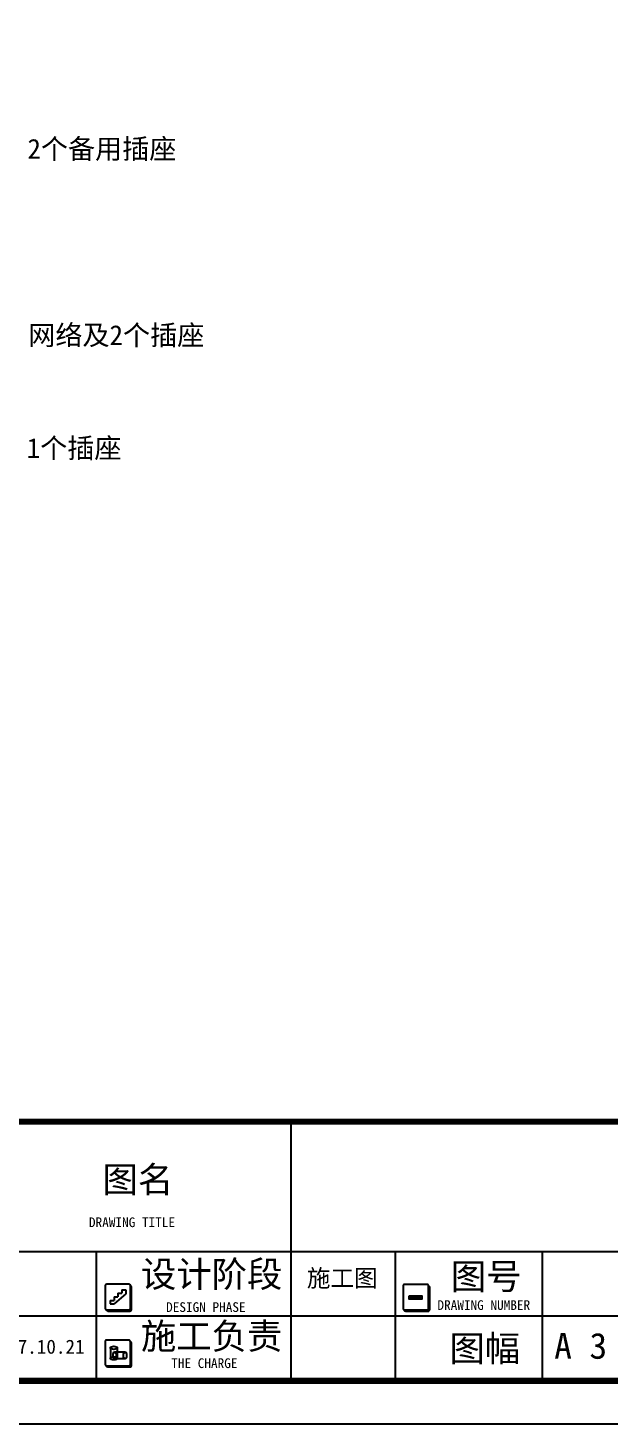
# Model space of a CAD drawing. Header units: millimetres. Extents: x 195858 to 476087, y -765534 to -702383.
# Drawn here: x 437582 to 442584, y -724474 to -712452 of the extents above; entities that cross this region are included whole.
import ezdxf

# ---------------------------------------------------------------- set-up
doc = ezdxf.new("R2010")
doc.units = ezdxf.units.MM
for name, color, linetype in [('0-01图框模板说明', 2, 'Continuous'), ('0-02图框细线', 136, 'Continuous'), ('250', 250, 'Continuous'), ('家具1', 2, 'Continuous')]:
    doc.layers.add(name, color=color, linetype=linetype)
doc.styles.add('HT', font='simhei.ttf')
doc.styles.get("Standard").update_dxf_attribs({"font": 'simhei.ttf'})

# ---------------------------------------------------------------- blocks, each defined once
blk = doc.blocks.new('A$C277C16EF')
at = {"layer": '0-01图框模板说明'}
for points in [[(-4353, 909, -0.414214), (-4366, 895), (-4539, 895, -0.071272), (-4543, 896, 0.348143), (-4530, 885), (-4357, 885, 0.414214), (-4344, 899), (-4344, 1072, 0.333108), (-4353, 1085, -0.057743), (-4353, 1081)], [(-2020, 907, -0.414214), (-2033, 893), (-2206, 893, -0.071272), (-2210, 894, 0.348143), (-2197, 884), (-2024, 884, 0.414214), (-2011, 897), (-2011, 1070, 0.333108), (-2020, 1083, -0.057743), (-2020, 1080)], [(-2172, 1004), (-2072, 1004), (-2072, 979), (-2172, 979)], [(-4353, 471, -0.414214), (-4366, 457), (-4539, 457, -0.071272), (-4543, 458, 0.348143), (-4530, 448), (-4357, 448, 0.414214), (-4344, 461), (-4344, 634, 0.333108), (-4353, 647, -0.057743), (-4353, 644)]]:
    blk.add_hatch(color=8, dxfattribs=at).paths.add_polyline_path(points)
at = {"layer": '0-01图框模板说明', "color": 8}
for p, q in [((-4481, 996), (-4451, 996)), ((-4481, 996), (-4481, 968)), ((-4390, 1020), (-4480, 940)), ((-4451, 1025), (-4451, 996)), ((-4451, 1025), (-4421, 1025)), ((-4421, 1051), (-4390, 1051)), ((-4421, 1051), (-4421, 1025)), ((-4390, 1051), (-4390, 1020)), ((-4511, 968), (-4511, 940)), ((-4511, 968), (-4481, 968)), ((-4511, 940), (-4480, 940)), ((-4510, 597), (-4510, 515)), ((-4395, 564), (-4477, 564)), ((-4456, 597), (-4456, 515)), ((-4395, 510), (-4477, 510))]:
    blk.add_line(p, q, dxfattribs=at)
at = {"layer": '0-01图框模板说明', "color": 2, "const_width": 49}
blk.add_lwpolyline([(-338, 19745), (-338, 338), (-28062, 338), (-28062, 19745)], close=True, dxfattribs=at)
blk.add_lwpolyline([(-338, 2367), (-28066, 2367)], dxfattribs=at)
at = {"layer": '0-01图框模板说明', "color": 8}
for points in [[(-4539, 895), (-4366, 895, 0.414214), (-4353, 909), (-4353, 1081, 0.414214), (-4366, 1095), (-4539, 1095, 0.414214), (-4552, 1081), (-4552, 909, 0.414214)], [(-2206, 893), (-2033, 893, 0.414214), (-2020, 907), (-2020, 1080, 0.414214), (-2033, 1093), (-2206, 1093, 0.414214), (-2219, 1080), (-2219, 907, 0.414214)], [(-4539, 457), (-4366, 457, 0.414214), (-4353, 471), (-4353, 644, 0.414214), (-4366, 657), (-4539, 657, 0.414214), (-4552, 644), (-4552, 471, 0.414214)]]:
    blk.add_lwpolyline(points, format="xyb", close=True, dxfattribs=at)
for points in [[(-4543, 896, 0.348143), (-4530, 885), (-4357, 885, 0.414214), (-4344, 899), (-4344, 1072, 0.333108), (-4353, 1085)], [(-2210, 894, 0.348143), (-2197, 884), (-2024, 884, 0.414214), (-2011, 897), (-2011, 1070, 0.333108), (-2020, 1083)], [(-4543, 458, 0.348143), (-4530, 448), (-4357, 448, 0.414214), (-4344, 461), (-4344, 634, 0.333108), (-4353, 647)]]:
    blk.add_lwpolyline(points, format="xyb", dxfattribs=at)
blk.add_lwpolyline([(-2172, 1004), (-2072, 1004), (-2072, 979), (-2172, 979)], close=True, dxfattribs=at)
for centre, major_axis in [((-4483, 597), (-27.1, 0)), ((-4477, 537), (0, 27.1)), ((-4395, 537), (0, 27.1)), ((-4483, 515), (-27.1, 0))]:
    blk.add_ellipse(centre, major_axis=major_axis, ratio=0.454196, dxfattribs=at)
at = {"layer": '0-02图框细线'}
for p, q in [((-3096, 1352), (-3096, 2367)), ((-21553, 1352), (-338, 1352)), ((-4619, 338), (-4619, 1352)), ((-3096, 338), (-3096, 1352)), ((-2280, 338), (-2280, 1352)), ((-1131, 1352), (-1131, 338)), ((-338, 845), (-10594, 845))]:
    blk.add_line(p, q, dxfattribs=at)
blk.add_lwpolyline([(0, 20083), (0, 0), (-28400, 0), (-28400, 20083)], close=True, dxfattribs=at)
for s, insert, char_height, attachment_point in [('{\\fSimSun|b0|i0|c134|p2;图名}', (-4572, 1904), 202.86, 4), ('{\\fSimSun|b0|i0|c134|p2;DRAWING TITLE}', (-4678, 1579), 76.2, 4), ('{\\fSimSun|b0|i0|c134|p2;设计阶段}', (-4271, 1162), 202.86, 4), ('{\\fSimHei|b0|i0|c134|p2;施工图}', (-2696, 1135), 135.24, 5), ('{\\fSimSun|b0|i0|c134|p2;图号}', (-1846, 1145), 202.86, 4), ('{\\fSimSun|b0|i0|c134|p2;DESIGN PHASE}', (-4074, 915), 76.2, 4), ('{\\fSimSun|b0|i0|c134|p2;DRAWING NUMBER}', (-1951, 931), 76.2, 4), ('{\\fSimSun|b0|i0|c134|p2;施工负责}', (-4271, 677), 202.86, 4), ('2017.10.21', (-5460, 605), 110, 4), ('{\\fSimSun|b0|i0|c134|p2;图幅}', (-1857, 581), 202.86, 4), ('{\\fSimSun|b0|i0|c134|p2;A 3}', (-1037, 611), 202.86, 4), ('{\\fSimSun|b0|i0|c134|p2;THE CHARGE}', (-4034, 476), 76.2, 4)]:
    blk.add_mtext(s, dxfattribs=dict(at, insert=insert, char_height=char_height, attachment_point=attachment_point))

msp = doc.modelspace()

# ---------------------------------------------------------------- block references
at = {"layer": '250', "color": 7, "xscale": 1.100000000005821, "yscale": 1.100000000005821, "zscale": 1.1}
msp.add_blockref('A$C277C16EF', (443252.7, -724474), dxfattribs=at)

# ---------------------------------------------------------------- texts
at = {"layer": '家具1', "style": 'HT'}
for s, p in [('2个备用插座', (437577.5, -713578.4)), ('网络及2个插座', (437585, -715182.8)), ('1个插座', (437571.3, -716155.6))]:
    msp.add_text(s, height=170.89, dxfattribs=at).set_placement(p)

doc.saveas('drawing.dxf')
